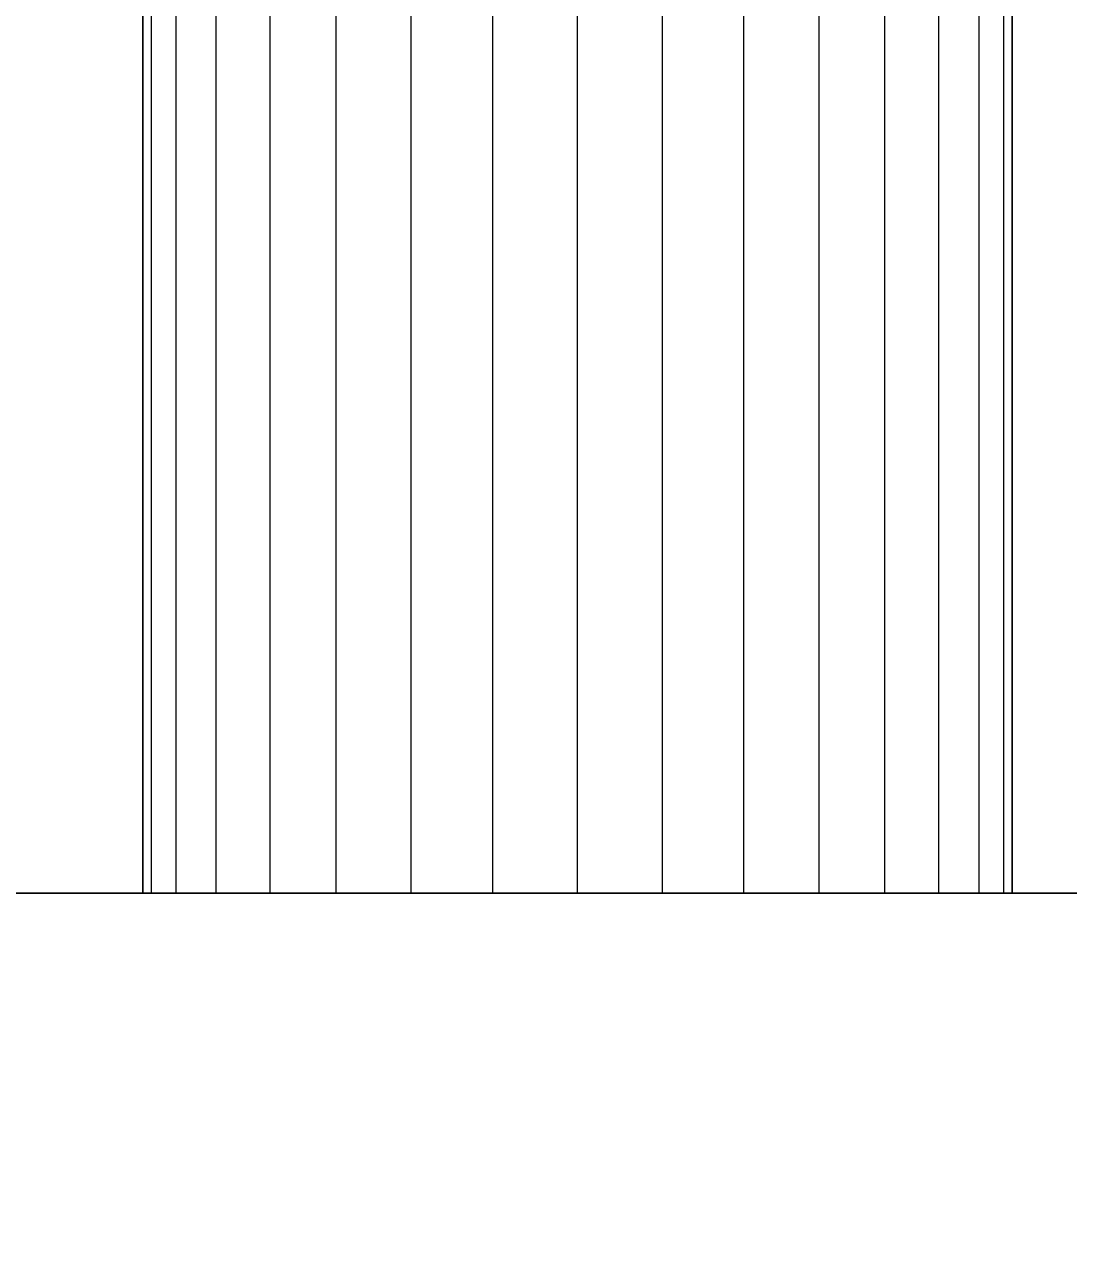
# Model space of a CAD drawing. Header units: millimetres. Extents: x -21672 to 8019, y 3751 to 17279.
# Drawn here: x -12650.3 to -12602.7, y 14411.1 to 14466.3 of the extents above; entities that cross this region are included whole.
import ezdxf

# ---------------------------------------------------------------- set-up
doc = ezdxf.new("R2010")
doc.units = ezdxf.units.MM
for name, color, linetype, lineweight in [('A-ANNO-DIMS', 211, 'Continuous', 9), ('A-ANNO-DIMS-50', 211, 'Continuous', 9), ('A-GENM', 13, 'Continuous', 18)]:
    doc.layers.add(name, color=color, linetype=linetype, lineweight=lineweight)
doc.styles.add('Arial', font='arial.ttf', dxfattribs={"height": 125})
doc.dimstyles.new('Diagonal_-_2_5mm_Arial', dxfattribs={"dimscale": 304.8, "dimtxt": 127.532425, "dimasz": 0.492126, "dimexe": 0.393701, "dimexo": 0.246063, "dimgap": 0.287073, "dimtad": 1, "dimdec": 0, "dimzin": 0, "dimdsep": 46, "dimtxsty": 'Arial', "dimblk1": 'OBLIQUE', "dimblk2": 'OBLIQUE', "dimsah": 1, "dimcen": 0.09, "dimdle": 0.393701, "dimazin": 0, "dimtfac": 1, "dimtdec": 4, "dimtix": 1, "dimtmove": 0, "dimatfit": 3, "dimfxl": 1, "dimtvp": 1, "dimtolj": 1, "dimtzin": 0, "dimarcsym": 2})

# ---------------------------------------------------------------- blocks, each defined once
blk = doc.blocks.new('Nevera de autoservicio single - Nevera de autoservicio single-466915-Level 2')
at = {"layer": 'A-GENM'}
for p, q in [((454.753, 1307.979), (454.753, -1108.896)), ((454.753, -1108.896), (454.753, 1307.979)), ((454.753, -1108.896), (454.753, 1307.979)), ((454.753, -1108.896), (454.753, 1307.979)), ((454.753, -1028.381), (454.753, 977.961)), ((454.753, 51.957), (454.753, 103.402)), ((454.753, 71.744), (255.92, 71.744)), ((454.753, 71.744), (255.92, 71.744)), ((454.753, 71.744), (255.92, 71.744)), ((454.753, 71.744), (255.92, 71.744)), ((454.753, 71.744), (255.92, 71.744)), ((454.753, 71.744), (255.92, 71.744)), ((454.753, 71.744), (255.92, 71.744)), ((454.753, 71.744), (255.92, 71.744)), ((255.92, 71.744), (454.753, 71.744)), ((454.753, 71.744), (255.92, 71.744)), ((454.753, 71.744), (255.92, 71.744)), ((454.753, 71.744), (255.92, 71.744)), ((454.753, 71.363), (255.92, 71.363)), ((454.753, 71.363), (255.92, 71.363)), ((454.753, 71.363), (255.92, 71.363)), ((454.753, 71.363), (255.92, 71.363)), ((454.753, 71.363), (255.92, 71.363)), ((454.753, 71.363), (255.92, 71.363)), ((454.753, 71.363), (255.92, 71.363)), ((454.753, 71.363), (255.92, 71.363)), ((454.753, 71.363), (255.92, 71.363)), ((454.753, 71.363), (255.92, 71.363)), ((454.753, 71.363), (255.92, 71.363)), ((454.753, 71.363), (255.92, 71.363)), ((454.753, 71.363), (255.92, 71.363)), ((454.753, 71.363), (255.92, 71.363)), ((454.753, 71.363), (255.92, 71.363)), ((454.753, 71.363), (255.92, 71.363)), ((454.753, 71.363), (255.92, 71.363)), ((454.753, 71.363), (255.92, 71.363)), ((454.753, 71.363), (255.92, 71.363)), ((454.753, 71.363), (255.92, 71.363)), ((454.753, 71.363), (255.92, 71.363)), ((454.753, 71.363), (255.92, 71.363)), ((454.753, 71.363), (255.92, 71.363)), ((454.753, 71.363), (255.92, 71.363)), ((454.753, 71.395), (454.753, 71.744)), ((454.753, 71.744), (454.753, 71.363)), ((454.753, 71.363), (454.753, 71.744)), ((454.753, 71.744), (454.753, 71.363)), ((454.753, 71.363), (454.753, 71.744)), ((454.753, 71.744), (454.753, 71.363)), ((454.753, 71.363), (454.753, 71.744)), ((454.753, 71.744), (454.753, 71.363)), ((454.753, 71.553), (454.753, 71.744)), ((454.753, 71.744), (454.753, 71.363)), ((454.753, 71.553), (454.753, 71.744)), ((454.753, 71.744), (454.753, 71.363)), ((454.753, 71.363), (454.753, 71.744)), ((454.753, 71.744), (454.753, 71.395)), ((454.753, 71.553), (454.753, 71.744)), ((454.753, 71.553), (454.753, 71.744)), ((454.753, 71.363), (454.753, 71.744)), ((454.753, 71.363), (454.753, 71.744)), ((454.753, 71.363), (454.753, 71.744)), ((454.753, 71.363), (454.753, 71.744)), ((454.753, 71.744), (454.753, 71.363)), ((454.753, 71.744), (454.753, 71.363)), ((454.753, 71.363), (454.753, 71.744)), ((454.753, 71.744), (454.753, 71.363)), ((454.753, 71.363), (454.753, 71.553)), ((454.753, 71.363), (454.753, 71.553)), ((454.753, 71.363), (454.753, 71.553)), ((454.753, 71.363), (454.753, 71.553)), ((454.753, 71.395), (454.753, 71.363)), ((454.753, 71.395), (454.753, 71.363)), ((454.753, 70.237), (454.753, 71.363)), ((454.753, 71.363), (454.753, 70.237)), ((454.753, 70.237), (454.753, 71.363)), ((454.753, 71.363), (454.753, 70.237)), ((454.753, 70.237), (454.753, 71.363)), ((454.753, 71.363), (454.753, 70.237)), ((454.753, 70.237), (454.753, 71.363)), ((454.753, 71.363), (454.753, 70.237)), ((454.753, 70.237), (454.753, 71.363)), ((454.753, 71.363), (454.753, 70.237)), ((454.753, 70.237), (454.753, 71.363)), ((454.753, 71.363), (454.753, 70.237)), ((454.753, 70.237), (454.753, 71.363)), ((454.753, 70.237), (454.753, 71.363)), ((454.753, 70.237), (454.753, 71.363)), ((454.753, 70.237), (454.753, 71.363)), ((454.753, 70.237), (454.753, 71.363)), ((454.753, 70.237), (454.753, 71.363)), ((454.753, 70.237), (454.753, 71.363)), ((454.753, 70.237), (454.753, 71.363)), ((454.753, 70.237), (454.753, 71.363)), ((454.753, 70.237), (454.753, 71.363)), ((454.753, 70.237), (454.753, 71.363)), ((454.753, 70.237), (454.753, 71.363)), ((454.753, 70.237), (255.92, 70.237)), ((454.753, 70.237), (255.92, 70.237)), ((454.753, 70.237), (255.92, 70.237)), ((454.753, 70.237), (255.92, 70.237)), ((454.753, 70.237), (255.92, 70.237)), ((454.753, 70.237), (255.92, 70.237)), ((454.753, 70.237), (255.92, 70.237)), ((454.753, 70.237), (255.92, 70.237)), ((454.753, 70.237), (255.92, 70.237)), ((454.753, 70.237), (255.92, 70.237)), ((454.753, 70.237), (255.92, 70.237)), ((454.753, 70.237), (255.92, 70.237)), ((454.753, 70.237), (255.92, 70.237)), ((454.753, 70.237), (255.92, 70.237)), ((454.753, 70.237), (255.92, 70.237)), ((454.753, 70.237), (255.92, 70.237)), ((454.753, 70.237), (255.92, 70.237)), ((454.753, 70.237), (255.92, 70.237)), ((454.753, 70.237), (255.92, 70.237)), ((454.753, 70.237), (255.92, 70.237)), ((454.753, 70.237), (255.92, 70.237)), ((454.753, 70.237), (255.92, 70.237)), ((454.753, 70.237), (255.92, 70.237)), ((454.753, 70.237), (255.92, 70.237)), ((454.753, 68.409), (454.753, 70.237)), ((454.753, 70.237), (454.753, 68.409)), ((454.753, 68.409), (454.753, 70.237)), ((454.753, 70.237), (454.753, 68.409)), ((454.753, 68.409), (454.753, 70.237)), ((454.753, 70.237), (454.753, 68.409)), ((454.753, 68.409), (454.753, 70.237)), ((454.753, 70.237), (454.753, 68.409)), ((454.753, 68.409), (454.753, 70.237)), ((454.753, 70.237), (454.753, 68.409)), ((454.753, 68.409), (454.753, 70.237)), ((454.753, 70.237), (454.753, 68.409)), ((454.753, 68.409), (454.753, 70.237)), ((454.753, 68.409), (454.753, 70.237)), ((454.753, 68.409), (454.753, 70.237)), ((454.753, 68.409), (454.753, 70.237)), ((454.753, 68.409), (454.753, 70.237)), ((454.753, 68.409), (454.753, 70.237)), ((454.753, 68.409), (454.753, 70.237)), ((454.753, 68.409), (454.753, 70.237)), ((454.753, 68.409), (454.753, 70.237)), ((454.753, 68.409), (454.753, 70.237)), ((454.753, 68.409), (454.753, 70.237)), ((454.753, 68.409), (454.753, 70.237)), ((454.753, 68.409), (255.92, 68.409)), ((454.753, 68.409), (255.92, 68.409)), ((454.753, 68.409), (255.92, 68.409)), ((454.753, 68.409), (255.92, 68.409)), ((454.753, 68.409), (255.92, 68.409)), ((454.753, 68.409), (255.92, 68.409)), ((454.753, 68.409), (255.92, 68.409)), ((454.753, 68.409), (255.92, 68.409)), ((454.753, 68.409), (255.92, 68.409)), ((454.753, 68.409), (255.92, 68.409)), ((454.753, 68.409), (255.92, 68.409)), ((454.753, 68.409), (255.92, 68.409)), ((454.753, 68.409), (255.92, 68.409)), ((454.753, 68.409), (255.92, 68.409)), ((454.753, 68.409), (255.92, 68.409)), ((454.753, 68.409), (255.92, 68.409)), ((454.753, 68.409), (255.92, 68.409)), ((454.753, 68.409), (255.92, 68.409)), ((454.753, 68.409), (255.92, 68.409)), ((454.753, 68.409), (255.92, 68.409)), ((454.753, 68.409), (255.92, 68.409)), ((454.753, 68.409), (255.92, 68.409)), ((454.753, 68.409), (255.92, 68.409)), ((454.753, 68.409), (255.92, 68.409)), ((454.753, 65.948), (454.753, 68.409)), ((454.753, 68.409), (454.753, 65.948)), ((454.753, 65.948), (454.753, 68.409)), ((454.753, 68.409), (454.753, 65.948)), ((454.753, 65.948), (454.753, 68.409)), ((454.753, 68.409), (454.753, 65.948)), ((454.753, 65.948), (454.753, 68.409)), ((454.753, 68.409), (454.753, 65.948)), ((454.753, 65.948), (454.753, 68.409)), ((454.753, 68.409), (454.753, 65.948)), ((454.753, 65.948), (454.753, 68.409)), ((454.753, 68.409), (454.753, 65.948)), ((454.753, 65.948), (454.753, 68.409)), ((454.753, 65.948), (454.753, 68.409)), ((454.753, 65.948), (454.753, 68.409)), ((454.753, 65.948), (454.753, 68.409)), ((454.753, 65.948), (454.753, 68.409)), ((454.753, 65.948), (454.753, 68.409)), ((454.753, 65.948), (454.753, 68.409)), ((454.753, 65.948), (454.753, 68.409)), ((454.753, 65.948), (454.753, 68.409)), ((454.753, 65.948), (454.753, 68.409)), ((454.753, 65.948), (454.753, 68.409)), ((454.753, 65.948), (454.753, 68.409)), ((454.753, 65.948), (255.92, 65.948)), ((454.753, 65.948), (255.92, 65.948)), ((454.753, 65.948), (255.92, 65.948)), ((454.753, 65.948), (255.92, 65.948)), ((454.753, 65.948), (255.92, 65.948)), ((454.753, 65.948), (255.92, 65.948)), ((454.753, 65.948), (255.92, 65.948)), ((454.753, 65.948), (255.92, 65.948)), ((454.753, 65.948), (255.92, 65.948)), ((454.753, 65.948), (255.92, 65.948)), ((454.753, 65.948), (255.92, 65.948)), ((454.753, 65.948), (255.92, 65.948)), ((454.753, 65.948), (255.92, 65.948)), ((454.753, 65.948), (255.92, 65.948)), ((454.753, 65.948), (255.92, 65.948)), ((454.753, 65.948), (255.92, 65.948)), ((454.753, 65.948), (255.92, 65.948)), ((454.753, 65.948), (255.92, 65.948)), ((454.753, 65.948), (255.92, 65.948)), ((454.753, 65.948), (255.92, 65.948)), ((454.753, 65.948), (255.92, 65.948)), ((454.753, 65.948), (255.92, 65.948)), ((454.753, 65.948), (255.92, 65.948)), ((454.753, 65.948), (255.92, 65.948)), ((454.753, 62.95), (454.753, 65.948)), ((454.753, 65.948), (454.753, 62.95)), ((454.753, 62.95), (454.753, 65.948)), ((454.753, 65.948), (454.753, 62.95)), ((454.753, 62.95), (454.753, 65.948)), ((454.753, 65.948), (454.753, 62.95)), ((454.753, 62.95), (454.753, 65.948)), ((454.753, 65.948), (454.753, 62.95)), ((454.753, 62.95), (454.753, 65.948)), ((454.753, 65.948), (454.753, 62.95)), ((454.753, 62.95), (454.753, 65.948)), ((454.753, 65.948), (454.753, 62.95)), ((454.753, 62.95), (454.753, 65.948)), ((454.753, 62.95), (454.753, 65.948)), ((454.753, 62.95), (454.753, 65.948)), ((454.753, 62.95), (454.753, 65.948)), ((454.753, 62.95), (454.753, 65.948)), ((454.753, 62.95), (454.753, 65.948)), ((454.753, 62.95), (454.753, 65.948)), ((454.753, 62.95), (454.753, 65.948)), ((454.753, 62.95), (454.753, 65.948)), ((454.753, 62.95), (454.753, 65.948)), ((454.753, 62.95), (454.753, 65.948)), ((454.753, 62.95), (454.753, 65.948)), ((454.753, 62.95), (255.92, 62.95)), ((454.753, 62.95), (255.92, 62.95)), ((454.753, 62.95), (255.92, 62.95)), ((454.753, 62.95), (255.92, 62.95)), ((454.753, 62.95), (255.92, 62.95)), ((454.753, 62.95), (255.92, 62.95)), ((454.753, 62.95), (255.92, 62.95)), ((454.753, 62.95), (255.92, 62.95)), ((454.753, 62.95), (255.92, 62.95)), ((454.753, 62.95), (255.92, 62.95)), ((454.753, 62.95), (255.92, 62.95)), ((454.753, 62.95), (255.92, 62.95)), ((454.753, 62.95), (255.92, 62.95)), ((454.753, 62.95), (255.92, 62.95)), ((454.753, 62.95), (255.92, 62.95)), ((454.753, 62.95), (255.92, 62.95)), ((454.753, 62.95), (255.92, 62.95)), ((454.753, 62.95), (255.92, 62.95)), ((454.753, 62.95), (255.92, 62.95)), ((454.753, 62.95), (255.92, 62.95)), ((454.753, 62.95), (255.92, 62.95)), ((454.753, 62.95), (255.92, 62.95)), ((454.753, 62.95), (255.92, 62.95)), ((454.753, 62.95), (255.92, 62.95)), ((454.753, 59.529), (454.753, 62.95)), ((454.753, 62.95), (454.753, 59.529)), ((454.753, 59.529), (454.753, 62.95)), ((454.753, 62.95), (454.753, 59.529)), ((454.753, 59.529), (454.753, 62.95)), ((454.753, 62.95), (454.753, 59.529)), ((454.753, 59.529), (454.753, 62.95)), ((454.753, 62.95), (454.753, 59.529)), ((454.753, 59.529), (454.753, 62.95)), ((454.753, 62.95), (454.753, 59.529)), ((454.753, 59.529), (454.753, 62.95)), ((454.753, 62.95), (454.753, 59.529)), ((454.753, 59.529), (454.753, 62.95)), ((454.753, 59.529), (454.753, 62.95)), ((454.753, 59.529), (454.753, 62.95)), ((454.753, 59.529), (454.753, 62.95)), ((454.753, 59.529), (454.753, 62.95)), ((454.753, 59.529), (454.753, 62.95)), ((454.753, 59.529), (454.753, 62.95)), ((454.753, 59.529), (454.753, 62.95)), ((454.753, 59.529), (454.753, 62.95)), ((454.753, 59.529), (454.753, 62.95)), ((454.753, 59.529), (454.753, 62.95)), ((454.753, 59.529), (454.753, 62.95)), ((454.753, 59.529), (255.92, 59.529)), ((454.753, 59.529), (255.92, 59.529)), ((454.753, 59.529), (255.92, 59.529)), ((454.753, 59.529), (255.92, 59.529)), ((454.753, 59.529), (255.92, 59.529)), ((454.753, 59.529), (255.92, 59.529)), ((454.753, 59.529), (255.92, 59.529)), ((454.753, 59.529), (255.92, 59.529)), ((454.753, 59.529), (255.92, 59.529)), ((454.753, 59.529), (255.92, 59.529)), ((454.753, 59.529), (255.92, 59.529)), ((454.753, 59.529), (255.92, 59.529)), ((454.753, 59.529), (255.92, 59.529)), ((454.753, 59.529), (255.92, 59.529)), ((454.753, 59.529), (255.92, 59.529)), ((454.753, 59.529), (255.92, 59.529)), ((454.753, 59.529), (255.92, 59.529)), ((454.753, 59.529), (255.92, 59.529)), ((454.753, 59.529), (255.92, 59.529)), ((454.753, 59.529), (255.92, 59.529)), ((454.753, 59.529), (255.92, 59.529)), ((454.753, 59.529), (255.92, 59.529)), ((454.753, 59.529), (255.92, 59.529)), ((454.753, 59.529), (255.92, 59.529)), ((454.753, 55.817), (454.753, 59.529)), ((454.753, 59.529), (454.753, 55.817)), ((454.753, 55.817), (454.753, 59.529)), ((454.753, 59.529), (454.753, 55.817)), ((454.753, 55.817), (454.753, 59.529)), ((454.753, 59.529), (454.753, 55.817)), ((454.753, 55.817), (454.753, 59.529)), ((454.753, 59.529), (454.753, 55.817)), ((454.753, 55.817), (454.753, 59.529)), ((454.753, 59.529), (454.753, 55.817)), ((454.753, 55.817), (454.753, 59.529)), ((454.753, 59.529), (454.753, 55.817)), ((454.753, 55.817), (454.753, 59.529)), ((454.753, 55.817), (454.753, 59.529)), ((454.753, 55.817), (454.753, 59.529)), ((454.753, 55.817), (454.753, 59.529)), ((454.753, 55.817), (454.753, 59.529)), ((454.753, 55.817), (454.753, 59.529)), ((454.753, 55.817), (454.753, 59.529)), ((454.753, 55.817), (454.753, 59.529)), ((454.753, 55.817), (454.753, 59.529)), ((454.753, 55.817), (454.753, 59.529)), ((454.753, 55.817), (454.753, 59.529)), ((454.753, 55.817), (454.753, 59.529)), ((454.753, 55.817), (255.92, 55.817)), ((454.753, 55.817), (255.92, 55.817)), ((454.753, 55.817), (255.92, 55.817)), ((454.753, 55.817), (255.92, 55.817)), ((454.753, 55.817), (255.92, 55.817)), ((454.753, 55.817), (255.92, 55.817)), ((454.753, 55.817), (255.92, 55.817)), ((454.753, 55.817), (255.92, 55.817)), ((454.753, 55.817), (255.92, 55.817)), ((454.753, 55.817), (255.92, 55.817)), ((454.753, 55.817), (255.92, 55.817)), ((454.753, 55.817), (255.92, 55.817)), ((454.753, 55.817), (255.92, 55.817)), ((454.753, 55.817), (255.92, 55.817)), ((454.753, 55.817), (255.92, 55.817)), ((454.753, 55.817), (255.92, 55.817)), ((454.753, 55.817), (255.92, 55.817)), ((454.753, 55.817), (255.92, 55.817)), ((454.753, 55.817), (255.92, 55.817)), ((454.753, 55.817), (255.92, 55.817)), ((454.753, 55.817), (255.92, 55.817)), ((454.753, 55.817), (255.92, 55.817)), ((454.753, 55.817), (255.92, 55.817)), ((454.753, 55.817), (255.92, 55.817)), ((454.753, 51.957), (454.753, 55.817)), ((454.753, 55.817), (454.753, 51.957)), ((454.753, 51.957), (454.753, 55.817)), ((454.753, 55.817), (454.753, 51.957)), ((454.753, 51.957), (454.753, 55.817)), ((454.753, 55.817), (454.753, 51.957)), ((454.753, 51.957), (454.753, 55.817)), ((454.753, 55.817), (454.753, 51.957)), ((454.753, 51.957), (454.753, 55.817)), ((454.753, 55.817), (454.753, 51.957)), ((454.753, 51.957), (454.753, 55.817)), ((454.753, 55.817), (454.753, 51.957)), ((454.753, 51.957), (454.753, 55.817)), ((454.753, 51.957), (454.753, 55.817)), ((454.753, 51.957), (454.753, 55.817)), ((454.753, 51.957), (454.753, 55.817)), ((454.753, 51.957), (454.753, 55.817)), ((454.753, 51.957), (454.753, 55.817)), ((454.753, 51.957), (454.753, 55.817)), ((454.753, 51.957), (454.753, 55.817)), ((454.753, 51.957), (454.753, 55.817)), ((454.753, 51.957), (454.753, 55.817)), ((454.753, 51.957), (454.753, 55.817)), ((454.753, 51.957), (454.753, 55.817)), ((454.753, 51.957), (255.92, 51.957)), ((454.753, 51.957), (255.92, 51.957)), ((454.753, 51.957), (255.92, 51.957)), ((454.753, 51.957), (255.92, 51.957)), ((454.753, 51.957), (255.92, 51.957)), ((454.753, 51.957), (255.92, 51.957)), ((454.753, 51.957), (255.92, 51.957)), ((454.753, 51.957), (255.92, 51.957)), ((454.753, 51.957), (255.92, 51.957)), ((454.753, 51.957), (255.92, 51.957)), ((454.753, 51.957), (255.92, 51.957)), ((454.753, 51.957), (255.92, 51.957)), ((454.753, 51.957), (255.92, 51.957)), ((454.753, 51.957), (255.92, 51.957)), ((454.753, 51.957), (255.92, 51.957)), ((454.753, 51.957), (255.92, 51.957)), ((454.753, 51.957), (255.92, 51.957)), ((454.753, 51.957), (255.92, 51.957)), ((454.753, 51.957), (255.92, 51.957)), ((454.753, 51.957), (255.92, 51.957)), ((454.753, 51.957), (255.92, 51.957)), ((454.753, 51.957), (255.92, 51.957)), ((454.753, 51.957), (255.92, 51.957)), ((454.753, 51.957), (255.92, 51.957)), ((454.753, 48.096), (454.753, 51.957)), ((454.753, 51.957), (454.753, 48.096)), ((454.753, 48.096), (454.753, 51.957)), ((454.753, 51.957), (454.753, 48.096)), ((454.753, 48.096), (454.753, 51.957)), ((454.753, 51.957), (454.753, 48.096)), ((454.753, 48.096), (454.753, 51.957)), ((454.753, 51.957), (454.753, 48.096)), ((454.753, 48.096), (454.753, 51.957)), ((454.753, 51.957), (454.753, 48.096)), ((454.753, 48.096), (454.753, 51.957)), ((454.753, 51.957), (454.753, 48.096)), ((454.753, 51.957), (454.753, 0.512)), ((454.753, 51.957), (454.753, 48.096)), ((454.753, 51.957), (454.753, 48.096)), ((454.753, 51.957), (454.753, 48.096)), ((454.753, 51.957), (454.753, 48.096)), ((454.753, 51.957), (454.753, 48.096)), ((454.753, 51.957), (454.753, 48.096)), ((454.753, 48.096), (454.753, 51.957)), ((454.753, 48.096), (454.753, 51.957)), ((454.753, 51.957), (454.753, 48.096)), ((454.753, 48.096), (454.753, 51.957)), ((454.753, 51.957), (454.753, 48.096)), ((454.753, 51.957), (454.753, 48.096)), ((454.753, 48.096), (255.92, 48.096)), ((454.753, 48.096), (255.92, 48.096)), ((454.753, 48.096), (255.92, 48.096)), ((454.753, 48.096), (255.92, 48.096)), ((454.753, 48.096), (255.92, 48.096)), ((454.753, 48.096), (255.92, 48.096)), ((454.753, 48.096), (255.92, 48.096)), ((454.753, 48.096), (255.92, 48.096)), ((454.753, 48.096), (255.92, 48.096)), ((454.753, 48.096), (255.92, 48.096)), ((454.753, 48.096), (255.92, 48.096)), ((454.753, 48.096), (255.92, 48.096)), ((454.753, 48.096), (255.92, 48.096)), ((454.753, 48.096), (255.92, 48.096)), ((454.753, 48.096), (255.92, 48.096)), ((454.753, 48.096), (255.92, 48.096)), ((454.753, 48.096), (255.92, 48.096)), ((454.753, 48.096), (255.92, 48.096)), ((454.753, 48.096), (255.92, 48.096)), ((454.753, 48.096), (255.92, 48.096)), ((454.753, 48.096), (255.92, 48.096)), ((454.753, 48.096), (255.92, 48.096)), ((454.753, 48.096), (255.92, 48.096)), ((454.753, 48.096), (255.92, 48.096)), ((454.753, 44.385), (454.753, 48.096)), ((454.753, 48.096), (454.753, 44.385)), ((454.753, 44.385), (454.753, 48.096)), ((454.753, 48.096), (454.753, 44.385)), ((454.753, 44.385), (454.753, 48.096)), ((454.753, 48.096), (454.753, 44.385)), ((454.753, 44.385), (454.753, 48.096)), ((454.753, 48.096), (454.753, 44.385)), ((454.753, 44.385), (454.753, 48.096)), ((454.753, 48.096), (454.753, 44.385)), ((454.753, 44.385), (454.753, 48.096)), ((454.753, 48.096), (454.753, 44.385)), ((454.753, 48.096), (454.753, 44.385)), ((454.753, 48.096), (454.753, 44.385)), ((454.753, 48.096), (454.753, 44.385)), ((454.753, 48.096), (454.753, 44.385)), ((454.753, 48.096), (454.753, 44.385)), ((454.753, 48.096), (454.753, 44.385)), ((454.753, 44.385), (454.753, 48.096)), ((454.753, 48.096), (454.753, 44.385)), ((454.753, 44.385), (454.753, 48.096)), ((454.753, 48.096), (454.753, 44.385)), ((454.753, 48.096), (454.753, 44.385)), ((454.753, 48.096), (454.753, 44.385)), ((454.753, 44.385), (255.92, 44.385)), ((454.753, 44.385), (255.92, 44.385)), ((454.753, 44.385), (255.92, 44.385)), ((454.753, 44.385), (255.92, 44.385)), ((454.753, 44.385), (255.92, 44.385)), ((454.753, 44.385), (255.92, 44.385)), ((454.753, 44.385), (255.92, 44.385)), ((454.753, 44.385), (255.92, 44.385)), ((454.753, 44.385), (255.92, 44.385)), ((454.753, 44.385), (255.92, 44.385)), ((454.753, 44.385), (255.92, 44.385)), ((454.753, 44.385), (255.92, 44.385)), ((454.753, 44.385), (255.92, 44.385)), ((454.753, 44.385), (255.92, 44.385)), ((454.753, 44.385), (255.92, 44.385)), ((454.753, 44.385), (255.92, 44.385)), ((454.753, 44.385), (255.92, 44.385)), ((454.753, 44.385), (255.92, 44.385)), ((454.753, 44.385), (255.92, 44.385)), ((454.753, 44.385), (255.92, 44.385)), ((454.753, 44.385), (255.92, 44.385)), ((454.753, 44.385), (255.92, 44.385)), ((454.753, 44.385), (255.92, 44.385)), ((454.753, 44.385), (255.92, 44.385)), ((454.753, 40.964), (454.753, 44.385)), ((454.753, 44.385), (454.753, 40.964)), ((454.753, 40.964), (454.753, 44.385)), ((454.753, 44.385), (454.753, 40.964)), ((454.753, 40.964), (454.753, 44.385)), ((454.753, 44.385), (454.753, 40.964)), ((454.753, 40.964), (454.753, 44.385)), ((454.753, 44.385), (454.753, 40.964)), ((454.753, 40.964), (454.753, 44.385)), ((454.753, 44.385), (454.753, 40.964)), ((454.753, 40.964), (454.753, 44.385)), ((454.753, 44.385), (454.753, 40.964)), ((454.753, 44.385), (454.753, 40.964)), ((454.753, 44.385), (454.753, 40.964)), ((454.753, 44.385), (454.753, 40.964)), ((454.753, 44.385), (454.753, 40.964)), ((454.753, 44.385), (454.753, 40.964)), ((454.753, 44.385), (454.753, 40.964)), ((454.753, 44.385), (454.753, 40.964)), ((454.753, 44.385), (454.753, 40.964)), ((454.753, 44.385), (454.753, 40.964)), ((454.753, 44.385), (454.753, 40.964)), ((454.753, 44.385), (454.753, 40.964)), ((454.753, 44.385), (454.753, 40.964)), ((454.753, 40.964), (255.92, 40.964)), ((454.753, 40.964), (255.92, 40.964)), ((454.753, 40.964), (255.92, 40.964)), ((454.753, 40.964), (255.92, 40.964)), ((454.753, 40.964), (255.92, 40.964)), ((454.753, 40.964), (255.92, 40.964)), ((454.753, 40.964), (255.92, 40.964)), ((454.753, 40.964), (255.92, 40.964)), ((454.753, 40.964), (255.92, 40.964)), ((454.753, 40.964), (255.92, 40.964)), ((454.753, 40.964), (255.92, 40.964)), ((454.753, 40.964), (255.92, 40.964)), ((454.753, 40.964), (255.92, 40.964)), ((454.753, 40.964), (255.92, 40.964)), ((454.753, 40.964), (255.92, 40.964)), ((454.753, 40.964), (255.92, 40.964)), ((454.753, 40.964), (255.92, 40.964)), ((454.753, 40.964), (255.92, 40.964)), ((454.753, 40.964), (255.92, 40.964)), ((454.753, 40.964), (255.92, 40.964)), ((454.753, 40.964), (255.92, 40.964)), ((454.753, 40.964), (255.92, 40.964)), ((454.753, 40.964), (255.92, 40.964)), ((454.753, 40.964), (255.92, 40.964)), ((454.753, 37.966), (454.753, 40.964)), ((454.753, 40.964), (454.753, 37.966)), ((454.753, 37.966), (454.753, 40.964)), ((454.753, 40.964), (454.753, 37.966)), ((454.753, 37.966), (454.753, 40.964)), ((454.753, 40.964), (454.753, 37.966)), ((454.753, 37.966), (454.753, 40.964)), ((454.753, 40.964), (454.753, 37.966)), ((454.753, 37.966), (454.753, 40.964)), ((454.753, 40.964), (454.753, 37.966)), ((454.753, 37.966), (454.753, 40.964)), ((454.753, 40.964), (454.753, 37.966)), ((454.753, 40.964), (454.753, 37.966)), ((454.753, 40.964), (454.753, 37.966)), ((454.753, 40.964), (454.753, 37.966)), ((454.753, 40.964), (454.753, 37.966)), ((454.753, 40.964), (454.753, 37.966)), ((454.753, 40.964), (454.753, 37.966)), ((454.753, 40.964), (454.753, 37.966)), ((454.753, 40.964), (454.753, 37.966)), ((454.753, 40.964), (454.753, 37.966)), ((454.753, 40.964), (454.753, 37.966)), ((454.753, 40.964), (454.753, 37.966)), ((454.753, 40.964), (454.753, 37.966)), ((454.753, 37.966), (255.92, 37.966)), ((454.753, 37.966), (255.92, 37.966)), ((454.753, 37.966), (255.92, 37.966)), ((454.753, 37.966), (255.92, 37.966)), ((454.753, 37.966), (255.92, 37.966)), ((454.753, 37.966), (255.92, 37.966)), ((454.753, 37.966), (255.92, 37.966)), ((454.753, 37.966), (255.92, 37.966)), ((454.753, 37.966), (255.92, 37.966)), ((454.753, 37.966), (255.92, 37.966)), ((454.753, 37.966), (255.92, 37.966)), ((454.753, 37.966), (255.92, 37.966)), ((454.753, 37.966), (255.92, 37.966)), ((454.753, 37.966), (255.92, 37.966)), ((454.753, 37.966), (255.92, 37.966)), ((454.753, 37.966), (255.92, 37.966)), ((454.753, 37.966), (255.92, 37.966)), ((454.753, 37.966), (255.92, 37.966)), ((454.753, 37.966), (255.92, 37.966)), ((454.753, 37.966), (255.92, 37.966)), ((454.753, 37.966), (255.92, 37.966)), ((454.753, 37.966), (255.92, 37.966)), ((454.753, 37.966), (255.92, 37.966)), ((454.753, 37.966), (255.92, 37.966)), ((454.753, 35.505), (454.753, 37.966)), ((454.753, 37.966), (454.753, 35.505)), ((454.753, 35.505), (454.753, 37.966)), ((454.753, 37.966), (454.753, 35.505)), ((454.753, 35.505), (454.753, 37.966)), ((454.753, 37.966), (454.753, 35.505)), ((454.753, 35.505), (454.753, 37.966)), ((454.753, 37.966), (454.753, 35.505)), ((454.753, 35.505), (454.753, 37.966)), ((454.753, 37.966), (454.753, 35.505)), ((454.753, 35.505), (454.753, 37.966)), ((454.753, 37.966), (454.753, 35.505)), ((454.753, 37.966), (454.753, 35.505)), ((454.753, 37.966), (454.753, 35.505)), ((454.753, 37.966), (454.753, 35.505)), ((454.753, 37.966), (454.753, 35.505)), ((454.753, 37.966), (454.753, 35.505)), ((454.753, 37.966), (454.753, 35.505)), ((454.753, 37.966), (454.753, 35.505)), ((454.753, 37.966), (454.753, 35.505)), ((454.753, 37.966), (454.753, 35.505)), ((454.753, 37.966), (454.753, 35.505)), ((454.753, 37.966), (454.753, 35.505)), ((454.753, 37.966), (454.753, 35.505)), ((454.753, 35.505), (255.92, 35.505)), ((454.753, 35.505), (255.92, 35.505)), ((454.753, 35.505), (255.92, 35.505)), ((454.753, 35.505), (255.92, 35.505)), ((454.753, 35.505), (255.92, 35.505)), ((454.753, 35.505), (255.92, 35.505)), ((454.753, 35.505), (255.92, 35.505)), ((454.753, 35.505), (255.92, 35.505)), ((454.753, 35.505), (255.92, 35.505)), ((454.753, 35.505), (255.92, 35.505)), ((454.753, 35.505), (255.92, 35.505)), ((454.753, 35.505), (255.92, 35.505)), ((454.753, 35.505), (255.92, 35.505)), ((454.753, 35.505), (255.92, 35.505)), ((454.753, 35.505), (255.92, 35.505)), ((454.753, 35.505), (255.92, 35.505)), ((454.753, 35.505), (255.92, 35.505)), ((454.753, 35.505), (255.92, 35.505)), ((454.753, 35.505), (255.92, 35.505)), ((454.753, 35.505), (255.92, 35.505)), ((454.753, 35.505), (255.92, 35.505)), ((454.753, 35.505), (255.92, 35.505)), ((454.753, 35.505), (255.92, 35.505)), ((454.753, 35.505), (255.92, 35.505)), ((454.753, 33.677), (454.753, 35.505)), ((454.753, 35.505), (454.753, 33.677)), ((454.753, 33.677), (454.753, 35.505)), ((454.753, 35.505), (454.753, 33.677)), ((454.753, 33.677), (454.753, 35.505)), ((454.753, 35.505), (454.753, 33.677)), ((454.753, 33.677), (454.753, 35.505)), ((454.753, 35.505), (454.753, 33.677)), ((454.753, 33.677), (454.753, 35.505)), ((454.753, 35.505), (454.753, 33.677)), ((454.753, 33.677), (454.753, 35.505)), ((454.753, 35.505), (454.753, 33.677)), ((454.753, 35.505), (454.753, 33.677)), ((454.753, 35.505), (454.753, 33.677)), ((454.753, 35.505), (454.753, 33.677)), ((454.753, 35.505), (454.753, 33.677)), ((454.753, 35.505), (454.753, 33.677)), ((454.753, 35.505), (454.753, 33.677)), ((454.753, 35.505), (454.753, 33.677)), ((454.753, 35.505), (454.753, 33.677)), ((454.753, 35.505), (454.753, 33.677)), ((454.753, 35.505), (454.753, 33.677)), ((454.753, 35.505), (454.753, 33.677)), ((454.753, 35.505), (454.753, 33.677)), ((454.753, 33.677), (255.92, 33.677)), ((454.753, 33.677), (255.92, 33.677)), ((454.753, 33.677), (255.92, 33.677)), ((454.753, 33.677), (255.92, 33.677)), ((454.753, 33.677), (255.92, 33.677)), ((454.753, 33.677), (255.92, 33.677)), ((454.753, 33.677), (255.92, 33.677)), ((454.753, 33.677), (255.92, 33.677)), ((454.753, 33.677), (255.92, 33.677)), ((454.753, 33.677), (255.92, 33.677)), ((454.753, 33.677), (255.92, 33.677)), ((454.753, 33.677), (255.92, 33.677)), ((454.753, 33.677), (255.92, 33.677)), ((454.753, 33.677), (255.92, 33.677)), ((454.753, 33.677), (255.92, 33.677)), ((454.753, 33.677), (255.92, 33.677)), ((454.753, 33.677), (255.92, 33.677)), ((454.753, 33.677), (255.92, 33.677)), ((454.753, 33.677), (255.92, 33.677)), ((454.753, 33.677), (255.92, 33.677)), ((454.753, 33.677), (255.92, 33.677)), ((454.753, 33.677), (255.92, 33.677)), ((454.753, 33.677), (255.92, 33.677)), ((454.753, 33.677), (255.92, 33.677)), ((454.753, 32.551), (454.753, 33.677)), ((454.753, 33.677), (454.753, 32.551)), ((454.753, 32.551), (454.753, 33.677)), ((454.753, 33.677), (454.753, 32.551)), ((454.753, 32.551), (454.753, 33.677)), ((454.753, 33.677), (454.753, 32.551)), ((454.753, 32.551), (454.753, 33.677)), ((454.753, 33.677), (454.753, 32.551)), ((454.753, 32.551), (454.753, 33.677)), ((454.753, 33.677), (454.753, 32.551)), ((454.753, 32.551), (454.753, 33.677)), ((454.753, 33.677), (454.753, 32.551)), ((454.753, 33.677), (454.753, 32.551)), ((454.753, 33.677), (454.753, 32.551)), ((454.753, 33.677), (454.753, 32.551)), ((454.753, 33.677), (454.753, 32.551)), ((454.753, 33.677), (454.753, 32.551)), ((454.753, 33.677), (454.753, 32.551)), ((454.753, 33.677), (454.753, 32.551)), ((454.753, 33.677), (454.753, 32.551)), ((454.753, 33.677), (454.753, 32.551)), ((454.753, 33.677), (454.753, 32.551)), ((454.753, 33.677), (454.753, 32.551)), ((454.753, 33.677), (454.753, 32.551)), ((454.753, 32.551), (255.92, 32.551)), ((454.753, 32.551), (255.92, 32.551)), ((454.753, 32.551), (255.92, 32.551)), ((454.753, 32.551), (255.92, 32.551)), ((454.753, 32.551), (255.92, 32.551)), ((454.753, 32.551), (255.92, 32.551)), ((454.753, 32.551), (255.92, 32.551)), ((454.753, 32.551), (255.92, 32.551)), ((454.753, 32.551), (255.92, 32.551)), ((454.753, 32.551), (255.92, 32.551)), ((454.753, 32.551), (255.92, 32.551)), ((454.753, 32.551), (255.92, 32.551)), ((454.753, 32.551), (255.92, 32.551)), ((454.753, 32.551), (255.92, 32.551)), ((454.753, 32.551), (255.92, 32.551)), ((454.753, 32.551), (255.92, 32.551)), ((454.753, 32.551), (255.92, 32.551)), ((454.753, 32.551), (255.92, 32.551)), ((454.753, 32.551), (255.92, 32.551)), ((454.753, 32.551), (255.92, 32.551)), ((454.753, 32.551), (255.92, 32.551)), ((454.753, 32.551), (255.92, 32.551)), ((454.753, 32.551), (255.92, 32.551)), ((454.753, 32.551), (255.92, 32.551)), ((454.753, 32.17), (255.92, 32.17)), ((454.753, 32.17), (255.92, 32.17)), ((454.753, 32.17), (255.92, 32.17)), ((454.753, 32.17), (255.92, 32.17)), ((454.753, 32.17), (255.92, 32.17)), ((454.753, 32.17), (255.92, 32.17)), ((454.753, 32.17), (255.92, 32.17)), ((454.753, 32.17), (255.92, 32.17)), ((255.92, 32.17), (454.753, 32.17)), ((454.753, 32.17), (255.92, 32.17)), ((454.753, 32.17), (255.92, 32.17)), ((454.753, 32.17), (255.92, 32.17)), ((454.753, 32.519), (454.753, 32.551)), ((454.753, 32.551), (454.753, 32.17)), ((454.753, 32.17), (454.753, 32.551)), ((454.753, 32.551), (454.753, 32.17)), ((454.753, 32.17), (454.753, 32.551)), ((454.753, 32.551), (454.753, 32.17)), ((454.753, 32.17), (454.753, 32.551)), ((454.753, 32.551), (454.753, 32.17)), ((454.753, 32.361), (454.753, 32.551)), ((454.753, 32.551), (454.753, 32.17)), ((454.753, 32.361), (454.753, 32.551)), ((454.753, 32.551), (454.753, 32.17)), ((454.753, 32.551), (454.753, 32.17)), ((454.753, 32.519), (454.753, 32.551)), ((454.753, 32.551), (454.753, 32.361)), ((454.753, 32.551), (454.753, 32.361)), ((454.753, 32.551), (454.753, 32.17)), ((454.753, 32.551), (454.753, 32.17)), ((454.753, 32.551), (454.753, 32.17)), ((454.753, 32.551), (454.753, 32.17)), ((454.753, 32.17), (454.753, 32.551)), ((454.753, 32.17), (454.753, 32.551)), ((454.753, 32.551), (454.753, 32.17)), ((454.753, 32.17), (454.753, 32.551)), ((454.753, 32.519), (454.753, 32.17)), ((454.753, 32.17), (454.753, 32.519)), ((454.753, 32.361), (454.753, 32.17)), ((454.753, 32.361), (454.753, 32.17)), ((454.753, 32.361), (454.753, 32.17)), ((454.753, 32.361), (454.753, 32.17))]:
    blk.add_line(p, q, dxfattribs=at)
blk = doc.blocks.new('DIMBLOCK69-Level 2')
at = {"layer": 'A-ANNO-DIMS-50'}
for p, q in [((-20502.896, 17027.062), (-20502.896, 17147.062)), ((818.604, 17027.062), (818.604, 17147.062)), ((-20622.896, 17027.062), (938.604, 17027.062)), ((-20502.896, 17027.062), (-20502.896, 11836.358)), ((818.604, 17027.062), (818.604, 15341.468))]:
    blk.add_line(p, q, dxfattribs=at)
at = {"layer": 'A-ANNO-DIMS-50', "lineweight": 35}
for p, q in [((-20502.896, 17027.062), (-20427.896, 17102.062)), ((818.604, 17027.062), (893.604, 17102.062)), ((-20502.896, 17027.062), (-20577.896, 16952.062)), ((818.604, 17027.062), (743.604, 16952.062))]:
    blk.add_line(p, q, dxfattribs=at)
at = {"layer": 'A-ANNO-DIMS-50', "color": 0, "insert": (-10082.496, 17276.841), "char_height": 125, "width": 576.83897, "attachment_point": 1, "line_spacing_factor": 0.941778, "style": 'Arial'}
blk.add_mtext('21322', dxfattribs=at)
blk = doc.blocks.new('_Oblique')
at = {"color": 0, "linetype": 'ByBlock', "lineweight": -2}
blk.add_line((-0.5, -0.5), (0.5, 0.5), dxfattribs=at)

msp = doc.modelspace()

# ---------------------------------------------------------------- block references
at = {"layer": 'A-GENM', "rotation": 269.9999999999996}
msp.add_blockref('Nevera de autoservicio single - Nevera de autoservicio single-466915-Level 2', (-12677.066, 14881.508), dxfattribs=at)

# ---------------------------------------------------------------- dimensions: what is measured, and where the dimension line sits
at = {"layer": 'A-ANNO-DIMS'}
dim = msp.add_linear_dim(base=(818.6039, 17027.0619), p1=(-20502.8962, 11761.3583), p2=(818.6039, 15266.468), dimstyle='Diagonal_-_2_5mm_Arial', override={"dimpost": '<>', "dimfxl": 21607.687495}, dxfattribs=at)
dim.commit()
dim.dimension.update_dxf_attribs({"geometry": 'DIMBLOCK69-Level 2', "text_midpoint": (-9842.1461, 17178.4262)})

doc.saveas('drawing.dxf')
